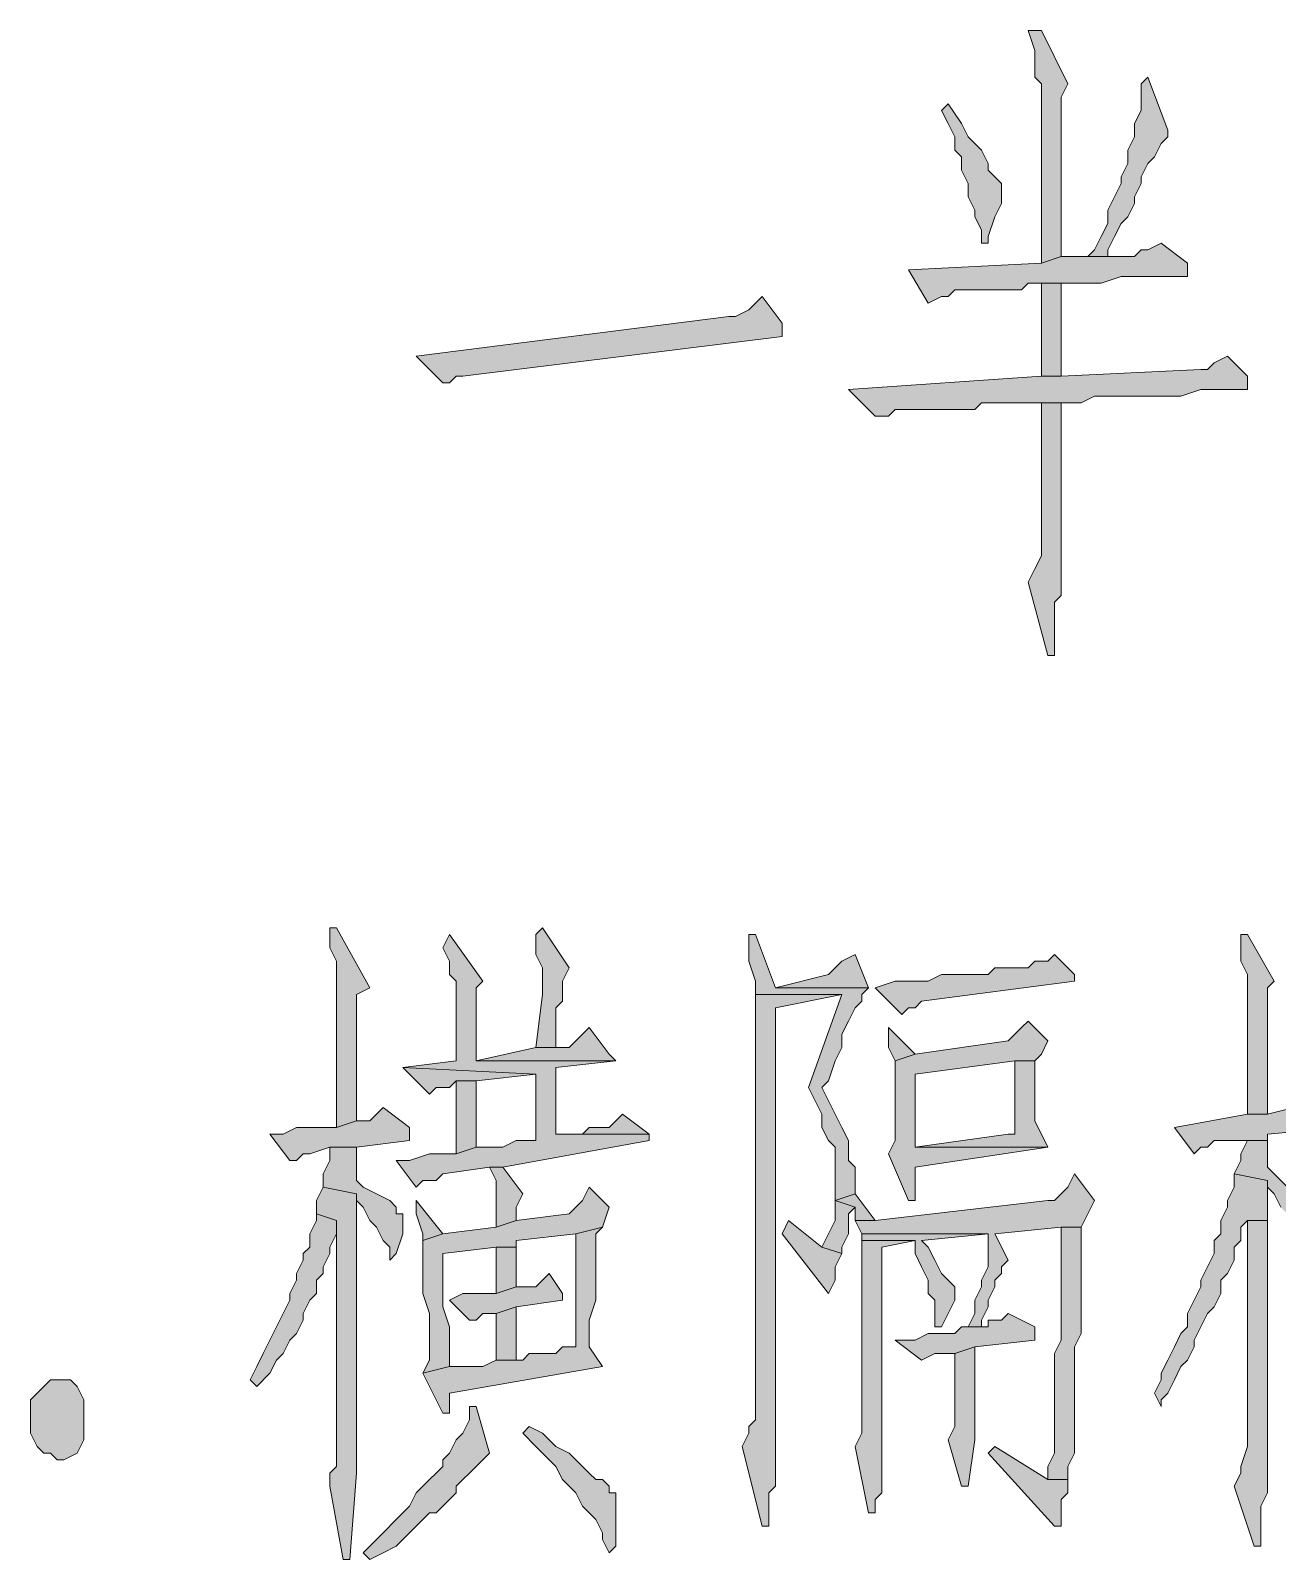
# Model space of a CAD drawing. Header units: millimetres. Extents: x 24 to 410, y 10 to 282.
# Drawn here: x 268.94 to 276.88, y 27.22 to 36.96 of the extents above; entities that cross this region are included whole.
import ezdxf

# ---------------------------------------------------------------- set-up
doc = ezdxf.new("R2010")
doc.units = ezdxf.units.MM

msp = doc.modelspace()

# ---------------------------------------------------------------- hatches: boundary and pattern name
h = msp.add_hatch(color=7)
h.dxf.hatch_style = 2
h.paths.add_polyline_path([(275.378333, 36.957), (275.293667, 36.957), (275.336, 36.83), (275.336, 36.660667), (275.378333, 36.618333), (275.378333, 35.475333), (275.505333, 35.517667), (275.505333, 35.814), (275.505333, 35.898667), (275.505333, 36.533667), (275.547667, 36.618333)])
h = msp.add_hatch(color=7)
h.dxf.hatch_style = 2
h.paths.add_polyline_path([(276.055667, 36.660667), (276.013333, 36.618333), (276.013333, 36.449), (275.971, 36.364333), (275.971, 36.279667), (275.928667, 36.195), (275.928667, 36.110333), (275.886333, 36.025667), (275.886333, 35.983333), (275.844, 35.898667), (275.801667, 35.814), (275.801667, 35.729333), (275.759333, 35.644667), (275.717, 35.56), (275.674667, 35.517667), (275.801667, 35.517667), (275.801667, 35.56), (275.844, 35.644667), (275.886333, 35.729333), (275.928667, 35.771667), (275.971, 35.856333), (275.971, 35.898667), (276.013333, 35.983333), (276.013333, 36.025667), (276.055667, 36.110333), (276.098, 36.152667), (276.140333, 36.237333), (276.182667, 36.279667), (276.182667, 36.322)])
h = msp.add_hatch(color=7)
h.dxf.hatch_style = 2
h.paths.add_polyline_path([(274.785667, 36.491333), (274.743333, 36.449), (274.785667, 36.364333), (274.828, 36.279667), (274.828, 36.195), (274.870333, 36.152667), (274.870333, 36.068), (274.912667, 35.983333), (274.912667, 35.898667), (274.955, 35.814), (274.955, 35.771667), (274.997333, 35.687), (274.997333, 35.602333), (275.039667, 35.602333), (275.039667, 35.644667), (275.082, 35.771667), (275.124333, 35.856333), (275.124333, 35.983333), (275.082, 36.025667), (275.039667, 36.068), (275.039667, 36.110333), (274.997333, 36.195), (274.912667, 36.279667), (274.870333, 36.364333)])
h = msp.add_hatch(color=7)
h.dxf.hatch_style = 2
h.paths.add_polyline_path([(276.140333, 35.602333), (276.055667, 35.56), (276.013333, 35.56), (275.971, 35.517667), (275.505333, 35.517667), (275.378333, 35.475333), (274.531667, 35.433), (274.658667, 35.221333), (274.743333, 35.263667), (274.785667, 35.263667), (274.828, 35.306), (275.082, 35.306), (275.124333, 35.306), (275.251333, 35.306), (275.293667, 35.348333), (275.759333, 35.348333), (275.886333, 35.390667), (276.309667, 35.390667), (276.309667, 35.475333)])
h = msp.add_hatch(color=7)
h.dxf.hatch_style = 2
h.paths.add_polyline_path([(275.505333, 35.348333), (275.378333, 35.348333), (275.378333, 35.221333), (275.378333, 34.755667), (275.505333, 34.755667)])
h = msp.add_hatch(color=7)
h.dxf.hatch_style = 2
h.paths.add_polyline_path([(273.600333, 35.263667), (273.558, 35.221333), (273.515667, 35.179), (273.431, 35.136667), (273.388667, 35.136667), (271.399, 34.882667), (271.568333, 34.713333), (271.610667, 34.713333), (271.653, 34.755667), (271.695333, 34.755667), (273.727333, 35.009667), (273.727333, 35.094333)])
h = msp.add_hatch(color=7)
h.dxf.hatch_style = 2
h.paths.add_polyline_path([(276.563667, 34.882667), (276.479, 34.840333), (276.436667, 34.798), (276.394333, 34.798), (275.505333, 34.755667), (275.378333, 34.755667), (274.150667, 34.671), (274.32, 34.501667), (274.404667, 34.501667), (274.447, 34.544), (274.785667, 34.544), (274.828, 34.544), (274.955, 34.544), (274.997333, 34.586333), (275.632333, 34.586333), (275.717, 34.628667), (276.267333, 34.628667), (276.394333, 34.671), (276.690667, 34.671), (276.690667, 34.755667)])
h = msp.add_hatch(color=7)
h.dxf.hatch_style = 2
h.paths.add_polyline_path([(275.505333, 34.586333), (275.378333, 34.586333), (275.378333, 34.459333), (275.378333, 33.612667), (275.336, 33.528), (275.293667, 33.443333), (275.420667, 32.977667), (275.463, 32.977667), (275.463, 33.104667), (275.463, 33.316333), (275.505333, 33.358667), (275.505333, 33.443333)])
h = msp.add_hatch(color=7)
h.dxf.hatch_style = 2
h.paths.add_polyline_path([(270.891, 31.242), (270.848667, 31.242), (270.848667, 31.199667), (270.848667, 31.115), (270.891, 31.030333), (270.891, 29.972), (271.018, 30.014333), (271.018, 30.183667), (271.018, 30.226), (271.018, 30.818667), (271.102667, 30.861)])
h = msp.add_hatch(color=7)
h.dxf.hatch_style = 2
h.paths.add_polyline_path([(271.610667, 31.199667), (271.568333, 31.115), (271.610667, 31.030333), (271.610667, 30.945667), (271.653, 30.903333), (271.653, 30.395333), (271.314333, 30.353), (272.161, 30.310667), (272.161, 29.887333), (272.076333, 29.887333), (272.034, 29.887333), (271.949333, 29.845), (271.78, 29.845), (271.653, 29.802667), (271.483667, 29.802667), (271.356667, 29.760333), (271.272, 29.760333), (271.399, 29.591), (271.441333, 29.633333), (271.526, 29.633333), (271.568333, 29.675667), (271.864667, 29.718), (271.949333, 29.718), (272.880667, 29.887333), (272.880667, 29.929667), (272.288, 29.929667), (272.288, 30.353), (272.669, 30.395333), (271.78, 30.395333), (271.78, 30.48), (271.78, 30.861), (271.822333, 30.903333)])
h = msp.add_hatch(color=7)
h.dxf.hatch_style = 2
h.paths.add_polyline_path([(272.203333, 31.242), (272.161, 31.199667), (272.161, 31.072667), (272.203333, 30.988), (272.203333, 30.818667), (272.161, 30.48), (272.288, 30.48), (272.288, 30.522333), (272.288, 30.734), (272.330333, 30.776333), (272.330333, 30.903333), (272.372667, 30.988)])
h = msp.add_hatch(color=7)
h.dxf.hatch_style = 2
h.paths.add_polyline_path([(273.558, 31.199667), (273.515667, 31.199667), (273.515667, 31.115), (273.515667, 31.030333), (273.558, 30.903333), (273.558, 30.818667), (274.108333, 30.818667), (273.896667, 30.226), (273.939, 30.141333), (273.981333, 30.056667), (273.981333, 29.972), (274.023667, 29.887333), (274.066, 29.845), (274.066, 29.506333), (274.193, 29.548667), (274.193, 29.718), (274.150667, 29.760333), (274.150667, 29.887333), (274.108333, 29.972), (274.066, 30.056667), (274.023667, 30.141333), (273.981333, 30.226), (274.023667, 30.268333), (274.066, 30.395333), (274.108333, 30.48), (274.108333, 30.564667), (274.150667, 30.649333), (274.193, 30.734), (274.235333, 30.776333), (274.235333, 30.818667), (274.277667, 30.861), (273.685, 30.861)])
h = msp.add_hatch(color=7)
h.dxf.hatch_style = 2
h.paths.add_polyline_path([(276.690667, 31.199667), (276.648333, 31.199667), (276.648333, 31.115), (276.648333, 31.030333), (276.690667, 30.945667), (276.690667, 30.056667), (276.817667, 30.056667), (276.817667, 30.141333), (276.817667, 30.861), (276.86, 30.903333)])
h = msp.add_hatch(color=7)
h.dxf.hatch_style = 2
h.paths.add_polyline_path([(274.193, 31.072667), (274.108333, 31.030333), (274.066, 30.988), (274.023667, 30.945667), (273.685, 30.861), (274.277667, 30.861)])
h = msp.add_hatch(color=7)
h.dxf.hatch_style = 2
h.paths.add_polyline_path([(275.463, 31.072667), (275.420667, 31.030333), (275.336, 31.030333), (275.293667, 30.988), (275.082, 30.988), (275.039667, 30.945667), (274.743333, 30.945667), (274.658667, 30.903333), (274.447, 30.903333), (274.32, 30.861), (274.489333, 30.691667), (274.531667, 30.734), (274.574, 30.734), (274.616333, 30.776333), (275.59, 30.903333), (275.59, 30.945667)])
h = msp.add_hatch(color=7)
h.dxf.hatch_style = 2
h.paths.add_polyline_path([(273.558, 30.818667), (273.558, 28.532667), (273.558, 28.448), (273.558, 28.109333), (273.515667, 28.067), (273.515667, 28.024667), (273.473333, 27.94), (273.600333, 27.432), (273.642667, 27.432), (273.642667, 27.474333), (273.642667, 27.643667), (273.685, 27.686), (273.685, 30.734), (274.108333, 30.818667)])
h = msp.add_hatch(color=7)
h.dxf.hatch_style = 2
h.paths.add_polyline_path([(272.499667, 30.607), (272.457333, 30.564667), (272.415, 30.522333), (272.372667, 30.48), (272.161, 30.48), (271.78, 30.395333), (272.669, 30.395333), (272.626667, 30.437667)])
h = msp.add_hatch(color=7)
h.dxf.hatch_style = 2
h.paths.add_polyline_path([(275.293667, 30.649333), (275.251333, 30.607), (275.209, 30.564667), (275.166667, 30.522333), (274.574, 30.437667), (274.447, 30.395333), (274.447, 29.887333), (274.404667, 29.802667), (274.531667, 29.506333), (274.574, 29.506333), (274.574, 29.591), (274.574, 29.718), (275.420667, 29.845), (274.574, 29.845), (274.574, 29.929667), (274.574, 30.099), (274.574, 30.226), (274.574, 30.310667), (275.209, 30.395333), (275.336, 30.395333), (275.378333, 30.437667), (275.420667, 30.522333)])
h = msp.add_hatch(color=7)
h.dxf.hatch_style = 2
h.paths.add_polyline_path([(274.404667, 30.607), (274.404667, 30.48), (274.447, 30.395333), (274.574, 30.437667)])
h = msp.add_hatch(color=7)
h.dxf.hatch_style = 2
h.paths.add_polyline_path([(275.336, 30.395333), (275.209, 30.395333), (275.209, 29.929667), (275.166667, 29.929667), (274.574, 29.845), (275.420667, 29.845), (275.336, 30.014333)])
h = msp.add_hatch(color=7)
h.dxf.hatch_style = 2
h.paths.add_polyline_path([(271.314333, 30.353), (271.483667, 30.183667), (271.526, 30.226), (271.610667, 30.226), (271.653, 30.268333), (271.78, 30.268333), (272.161, 30.310667)])
h = msp.add_hatch(color=7)
h.dxf.hatch_style = 2
h.paths.add_polyline_path([(271.78, 30.268333), (271.653, 30.268333), (271.653, 29.802667), (271.78, 29.845)])
h = msp.add_hatch(color=7)
h.dxf.hatch_style = 2
h.paths.add_polyline_path([(271.187333, 30.099), (271.145, 30.056667), (271.102667, 30.014333), (271.018, 30.014333), (270.891, 29.972), (270.637, 29.972), (270.552333, 29.929667), (270.467667, 29.929667), (270.594667, 29.760333), (270.637, 29.760333), (270.679333, 29.802667), (270.721667, 29.802667), (270.848667, 29.845), (271.018, 29.845), (271.356667, 29.887333), (271.356667, 29.972)])
h = msp.add_hatch(color=7)
h.dxf.hatch_style = 2
h.paths.add_polyline_path([(277.114, 30.183667), (277.114, 30.141333), (277.029333, 30.099), (276.987, 30.099), (276.817667, 30.056667), (276.690667, 30.056667), (276.225, 29.972), (276.352, 29.802667), (276.394333, 29.845), (276.436667, 29.845), (276.479, 29.887333), (276.817667, 29.887333), (276.817667, 29.929667), (277.283333, 29.972), (277.283333, 30.056667)])
h = msp.add_hatch(color=7)
h.dxf.hatch_style = 2
h.paths.add_polyline_path([(272.711333, 30.056667), (272.669, 30.014333), (272.626667, 29.972), (272.499667, 29.972), (272.457333, 29.929667), (272.288, 29.929667), (272.880667, 29.929667)])
h = msp.add_hatch(color=7)
h.dxf.hatch_style = 2
h.paths.add_polyline_path([(271.018, 29.845), (270.848667, 29.845), (270.848667, 29.760333), (270.806333, 29.675667), (270.806333, 29.591), (271.018, 29.548667), (271.018, 29.506333), (271.060333, 29.464), (271.102667, 29.379333), (271.145, 29.337), (271.187333, 29.252333), (271.229667, 29.21), (271.229667, 29.125333), (271.272, 29.167667), (271.314333, 29.294667), (271.314333, 29.421667), (271.272, 29.421667), (271.272, 29.464), (271.229667, 29.506333), (271.145, 29.548667), (271.060333, 29.591), (271.018, 29.633333), (271.018, 29.675667), (271.018, 29.760333)])
h = msp.add_hatch(color=7)
h.dxf.hatch_style = 2
h.paths.add_polyline_path([(276.817667, 29.887333), (276.690667, 29.887333), (276.648333, 29.802667), (276.648333, 29.760333), (276.606, 29.675667), (276.817667, 29.633333), (276.817667, 29.591), (276.86, 29.548667), (276.902333, 29.464), (276.944667, 29.421667), (276.987, 29.337), (277.029333, 29.294667), (277.071667, 29.21), (277.114, 29.167667), (277.114, 29.125333), (277.156333, 29.125333), (277.156333, 29.167667), (277.198667, 29.294667), (277.198667, 29.379333), (277.156333, 29.379333), (277.156333, 29.421667), (277.114, 29.464), (277.071667, 29.506333), (277.029333, 29.548667), (276.944667, 29.591), (276.86, 29.675667), (276.817667, 29.718)])
h = msp.add_hatch(color=7)
h.dxf.hatch_style = 2
h.paths.add_polyline_path([(271.949333, 29.718), (271.864667, 29.718), (271.907, 29.633333), (271.907, 29.337), (272.034, 29.379333), (272.034, 29.464), (272.076333, 29.548667)])
h = msp.add_hatch(color=7)
h.dxf.hatch_style = 2
h.paths.add_polyline_path([(275.59, 29.675667), (275.547667, 29.591), (275.505333, 29.548667), (275.463, 29.506333), (275.420667, 29.506333), (274.32, 29.379333), (274.193, 29.379333), (274.235333, 29.294667), (275.039667, 29.294667), (275.039667, 29.252333), (275.039667, 29.083), (274.997333, 28.998333), (274.997333, 28.956), (274.955, 28.871333), (274.955, 28.786667), (274.912667, 28.702), (274.997333, 28.702), (274.997333, 28.744333), (275.039667, 28.829), (275.039667, 28.871333), (275.082, 28.956), (275.082, 28.998333), (275.124333, 29.040667), (275.124333, 29.083), (275.166667, 29.125333), (275.082, 29.294667), (275.505333, 29.337), (275.632333, 29.337), (275.674667, 29.421667), (275.717, 29.506333)])
h = msp.add_hatch(color=7)
h.dxf.hatch_style = 2
h.paths.add_polyline_path([(276.606, 29.675667), (276.606, 29.591), (276.563667, 29.506333), (276.563667, 29.464), (276.521333, 29.379333), (276.521333, 29.294667), (276.479, 29.252333), (276.479, 29.167667), (276.436667, 29.083), (276.394333, 28.998333), (276.394333, 28.956), (276.352, 28.871333), (276.309667, 28.786667), (276.309667, 28.702), (276.267333, 28.659667), (276.225, 28.575), (276.182667, 28.490333), (276.140333, 28.405667), (276.140333, 28.363333), (276.098, 28.278667), (276.140333, 28.194), (276.140333, 28.236333), (276.182667, 28.278667), (276.225, 28.363333), (276.267333, 28.448), (276.309667, 28.490333), (276.352, 28.575), (276.352, 28.617333), (276.394333, 28.702), (276.436667, 28.786667), (276.479, 28.829), (276.521333, 28.913667), (276.521333, 28.998333), (276.563667, 29.040667), (276.606, 29.125333), (276.606, 29.21), (276.648333, 29.252333), (276.648333, 29.337), (276.690667, 29.379333), (276.817667, 29.379333), (276.817667, 29.506333), (276.817667, 29.633333)])
h = msp.add_hatch(color=7)
h.dxf.hatch_style = 2
h.paths.add_polyline_path([(270.806333, 29.591), (270.764, 29.506333), (270.764, 29.421667), (270.891, 29.379333), (270.891, 27.813), (270.848667, 27.770667), (270.848667, 27.686), (270.933333, 27.220333), (270.975667, 27.220333), (271.018, 27.770667), (271.018, 29.548667)])
h = msp.add_hatch(color=7)
h.dxf.hatch_style = 2
h.paths.add_polyline_path([(271.399, 29.506333), (271.399, 29.421667), (271.441333, 29.294667), (271.441333, 29.252333), (271.568333, 29.294667)])
h = msp.add_hatch(color=7)
h.dxf.hatch_style = 2
h.paths.add_polyline_path([(272.499667, 29.591), (272.457333, 29.506333), (272.415, 29.464), (272.372667, 29.421667), (272.034, 29.379333), (271.907, 29.337), (271.568333, 29.294667), (271.441333, 29.252333), (271.441333, 28.913667), (271.483667, 28.786667), (271.483667, 28.490333), (271.441333, 28.405667), (271.610667, 28.448), (271.610667, 28.702), (271.568333, 28.829), (271.568333, 28.913667), (271.568333, 29.167667), (271.907, 29.21), (272.034, 29.21), (272.034, 29.252333), (272.415, 29.294667), (272.584333, 29.337), (272.626667, 29.464)])
h = msp.add_hatch(color=7)
h.dxf.hatch_style = 2
h.paths.add_polyline_path([(274.066, 29.506333), (274.066, 29.379333), (274.023667, 29.294667), (273.981333, 29.21), (274.108333, 29.167667), (274.108333, 29.21), (274.150667, 29.294667), (274.150667, 29.421667), (274.193, 29.464)])
h = msp.add_hatch(color=7)
h.dxf.hatch_style = 2
h.paths.add_polyline_path([(274.193, 29.548667), (274.066, 29.506333), (274.193, 29.464), (274.193, 29.379333), (274.32, 29.379333)])
h = msp.add_hatch(color=7)
h.dxf.hatch_style = 2
h.paths.add_polyline_path([(270.764, 29.421667), (270.764, 29.379333), (270.721667, 29.294667), (270.721667, 29.21), (270.679333, 29.167667), (270.679333, 29.125333), (270.637, 29.040667), (270.637, 28.998333), (270.594667, 28.913667), (270.594667, 28.871333), (270.552333, 28.786667), (270.51, 28.702), (270.467667, 28.617333), (270.425333, 28.532667), (270.383, 28.448), (270.340667, 28.363333), (270.383, 28.321), (270.467667, 28.405667), (270.51, 28.490333), (270.552333, 28.532667), (270.594667, 28.617333), (270.637, 28.659667), (270.679333, 28.744333), (270.679333, 28.786667), (270.721667, 28.871333), (270.764, 28.913667), (270.764, 28.998333), (270.806333, 29.040667), (270.806333, 29.083), (270.848667, 29.167667), (270.848667, 29.21), (270.891, 29.294667), (270.891, 29.379333)])
h = msp.add_hatch(color=7)
h.dxf.hatch_style = 2
h.paths.add_polyline_path([(272.584333, 29.337), (272.415, 29.294667), (272.415, 28.575), (272.372667, 28.575), (272.330333, 28.575), (272.288, 28.532667), (272.118667, 28.532667), (272.076333, 28.490333), (271.907, 28.490333), (271.822333, 28.448), (271.610667, 28.448), (271.441333, 28.405667), (271.568333, 28.151667), (271.610667, 28.151667), (271.610667, 28.194), (271.610667, 28.278667), (272.584333, 28.448), (272.499667, 28.575), (272.499667, 28.617333), (272.499667, 28.744333), (272.542, 28.871333), (272.542, 29.294667)])
h = msp.add_hatch(color=7)
h.dxf.hatch_style = 2
h.paths.add_polyline_path([(273.769667, 29.379333), (273.727333, 29.294667), (274.023667, 28.913667), (274.066, 28.998333), (274.066, 29.083), (274.108333, 29.167667), (273.981333, 29.21)])
h = msp.add_hatch(color=7)
h.dxf.hatch_style = 2
h.paths.add_polyline_path([(275.632333, 29.337), (275.505333, 29.337), (275.505333, 29.252333), (275.505333, 28.617333), (275.463, 28.532667), (275.463, 27.897667), (275.420667, 27.813), (275.420667, 27.728333), (275.547667, 27.728333), (275.547667, 27.813), (275.59, 27.897667), (275.59, 27.982333), (275.59, 28.067), (275.59, 28.575), (275.632333, 28.659667)])
h = msp.add_hatch(color=7)
h.dxf.hatch_style = 2
h.paths.add_polyline_path([(276.817667, 29.379333), (276.690667, 29.379333), (276.690667, 29.294667), (276.690667, 27.94), (276.648333, 27.813), (276.648333, 27.770667), (276.606, 27.686), (276.733, 27.305), (276.775333, 27.305), (276.775333, 27.347333), (276.775333, 27.559), (276.817667, 27.643667), (276.817667, 27.813), (276.817667, 27.855333)])
h = msp.add_hatch(color=7)
h.dxf.hatch_style = 2
h.paths.add_polyline_path([(274.235333, 29.252333), (274.235333, 28.024667), (274.193, 27.94), (274.277667, 27.516667), (274.32, 27.516667), (274.32, 27.559), (274.32, 27.601333), (274.362333, 27.643667), (274.362333, 27.813), (274.362333, 27.897667), (274.362333, 29.21), (274.574, 29.252333)])
h = msp.add_hatch(color=7)
h.dxf.hatch_style = 2
h.paths.add_polyline_path([(274.235333, 29.294667), (274.235333, 29.252333), (274.574, 29.252333), (274.574, 29.167667), (274.616333, 29.083), (274.658667, 28.998333), (274.658667, 28.913667), (274.701, 28.871333), (274.701, 28.702), (274.743333, 28.702), (274.785667, 28.786667), (274.828, 28.871333), (274.828, 28.956), (274.785667, 28.998333), (274.743333, 29.040667), (274.701, 29.125333), (274.658667, 29.21), (274.616333, 29.252333), (275.039667, 29.294667)])
h = msp.add_hatch(color=7)
h.dxf.hatch_style = 2
h.paths.add_polyline_path([(272.034, 29.21), (271.907, 29.21), (271.907, 28.913667), (272.034, 28.956)])
h = msp.add_hatch(color=7)
h.dxf.hatch_style = 2
h.paths.add_polyline_path([(272.245667, 29.040667), (272.161, 28.956), (272.034, 28.956), (271.907, 28.913667), (271.695333, 28.913667), (271.610667, 28.871333), (271.737667, 28.744333), (271.78, 28.744333), (271.822333, 28.786667), (271.907, 28.786667), (272.034, 28.829), (272.330333, 28.871333), (272.330333, 28.913667)])
h = msp.add_hatch(color=7)
h.dxf.hatch_style = 2
h.paths.add_polyline_path([(272.034, 28.829), (271.907, 28.786667), (271.907, 28.490333), (272.034, 28.490333)])
h = msp.add_hatch(color=7)
h.dxf.hatch_style = 2
h.paths.add_polyline_path([(275.166667, 28.786667), (275.124333, 28.744333), (275.039667, 28.744333), (275.039667, 28.702), (274.870333, 28.702), (274.828, 28.659667), (274.658667, 28.659667), (274.574, 28.617333), (274.447, 28.617333), (274.616333, 28.490333), (274.701, 28.532667), (274.828, 28.532667), (274.955, 28.575), (275.336, 28.617333), (275.336, 28.702)])
h = msp.add_hatch(color=7)
h.dxf.hatch_style = 2
h.paths.add_polyline_path([(274.955, 28.575), (274.828, 28.532667), (274.828, 28.067), (274.785667, 27.982333), (274.870333, 27.686), (274.912667, 27.686), (274.955, 27.982333)])
h = msp.add_hatch(color=7)
h.dxf.hatch_style = 2
h.paths.add_polyline_path([(269.24, 27.897667), (269.155333, 27.855333), (269.113, 27.855333), (269.070667, 27.897667), (269.028333, 27.897667), (268.986, 27.94), (268.943667, 28.024667), (268.943667, 28.236333), (268.986, 28.278667), (269.028333, 28.321), (269.070667, 28.363333), (269.197667, 28.363333), (269.24, 28.321), (269.282333, 28.236333), (269.282333, 27.982333)])
h = msp.add_hatch(color=7)
h.dxf.hatch_style = 2
h.paths.add_polyline_path([(271.737667, 28.194), (271.737667, 28.109333), (271.695333, 28.024667), (271.653, 27.982333), (271.610667, 27.897667), (271.568333, 27.855333), (271.568333, 27.813), (271.526, 27.770667), (271.483667, 27.728333), (271.441333, 27.686), (271.399, 27.643667), (271.356667, 27.559), (271.314333, 27.516667), (271.272, 27.474333), (271.187333, 27.389667), (271.145, 27.347333), (271.060333, 27.262667), (271.102667, 27.220333), (271.187333, 27.262667), (271.272, 27.305), (271.314333, 27.347333), (271.356667, 27.389667), (271.441333, 27.474333), (271.483667, 27.516667), (271.526, 27.516667), (271.568333, 27.559), (271.610667, 27.601333), (271.653, 27.643667), (271.653, 27.686), (271.695333, 27.728333), (271.737667, 27.770667), (271.78, 27.813), (271.822333, 27.855333), (271.864667, 27.897667), (271.78, 28.194)])
h = msp.add_hatch(color=7)
h.dxf.hatch_style = 2
h.paths.add_polyline_path([(272.118667, 28.067), (272.076333, 28.024667), (272.161, 27.94), (272.203333, 27.897667), (272.245667, 27.855333), (272.288, 27.813), (272.330333, 27.728333), (272.372667, 27.686), (272.415, 27.643667), (272.457333, 27.559), (272.499667, 27.516667), (272.542, 27.474333), (272.584333, 27.389667), (272.584333, 27.347333), (272.626667, 27.262667), (272.669, 27.305), (272.669, 27.643667), (272.626667, 27.643667), (272.626667, 27.686), (272.584333, 27.728333), (272.542, 27.728333), (272.499667, 27.770667), (272.415, 27.855333), (272.372667, 27.897667), (272.288, 27.94), (272.203333, 28.024667)])
h = msp.add_hatch(color=7)
h.dxf.hatch_style = 2
h.paths.add_polyline_path([(275.082, 27.94), (275.039667, 27.897667), (275.463, 27.432), (275.505333, 27.432), (275.505333, 27.516667), (275.505333, 27.601333), (275.547667, 27.643667), (275.547667, 27.728333), (275.420667, 27.728333)])

# ---------------------------------------------------------------- linework, layer by layer
at = {"color": 7, "lineweight": 0}
for points in [[(275.378333, 36.957), (275.293667, 36.957), (275.336, 36.83), (275.336, 36.660667), (275.378333, 36.618333), (275.378333, 35.475333), (275.505333, 35.517667), (275.505333, 35.814), (275.505333, 35.898667), (275.505333, 36.533667), (275.547667, 36.618333)], [(276.055667, 36.660667), (276.013333, 36.618333), (276.013333, 36.449), (275.971, 36.364333), (275.971, 36.279667), (275.928667, 36.195), (275.928667, 36.110333), (275.886333, 36.025667), (275.886333, 35.983333), (275.844, 35.898667), (275.801667, 35.814), (275.801667, 35.729333), (275.759333, 35.644667), (275.717, 35.56), (275.674667, 35.517667), (275.801667, 35.517667), (275.801667, 35.56), (275.844, 35.644667), (275.886333, 35.729333), (275.928667, 35.771667), (275.971, 35.856333), (275.971, 35.898667), (276.013333, 35.983333), (276.013333, 36.025667), (276.055667, 36.110333), (276.098, 36.152667), (276.140333, 36.237333), (276.182667, 36.279667), (276.182667, 36.322)], [(274.785667, 36.491333), (274.743333, 36.449), (274.785667, 36.364333), (274.828, 36.279667), (274.828, 36.195), (274.870333, 36.152667), (274.870333, 36.068), (274.912667, 35.983333), (274.912667, 35.898667), (274.955, 35.814), (274.955, 35.771667), (274.997333, 35.687), (274.997333, 35.602333), (275.039667, 35.602333), (275.039667, 35.644667), (275.082, 35.771667), (275.124333, 35.856333), (275.124333, 35.983333), (275.082, 36.025667), (275.039667, 36.068), (275.039667, 36.110333), (274.997333, 36.195), (274.912667, 36.279667), (274.870333, 36.364333)], [(276.140333, 35.602333), (276.055667, 35.56), (276.013333, 35.56), (275.971, 35.517667), (275.505333, 35.517667), (275.378333, 35.475333), (274.531667, 35.433), (274.658667, 35.221333), (274.743333, 35.263667), (274.785667, 35.263667), (274.828, 35.306), (275.082, 35.306), (275.124333, 35.306), (275.251333, 35.306), (275.293667, 35.348333), (275.759333, 35.348333), (275.886333, 35.390667), (276.309667, 35.390667), (276.309667, 35.475333)], [(275.505333, 35.348333), (275.378333, 35.348333), (275.378333, 35.221333), (275.378333, 34.755667), (275.505333, 34.755667)], [(273.600333, 35.263667), (273.558, 35.221333), (273.515667, 35.179), (273.431, 35.136667), (273.388667, 35.136667), (271.399, 34.882667), (271.568333, 34.713333), (271.610667, 34.713333), (271.653, 34.755667), (271.695333, 34.755667), (273.727333, 35.009667), (273.727333, 35.094333)], [(276.563667, 34.882667), (276.479, 34.840333), (276.436667, 34.798), (276.394333, 34.798), (275.505333, 34.755667), (275.378333, 34.755667), (274.150667, 34.671), (274.32, 34.501667), (274.404667, 34.501667), (274.447, 34.544), (274.785667, 34.544), (274.828, 34.544), (274.955, 34.544), (274.997333, 34.586333), (275.632333, 34.586333), (275.717, 34.628667), (276.267333, 34.628667), (276.394333, 34.671), (276.690667, 34.671), (276.690667, 34.755667)], [(275.505333, 34.586333), (275.378333, 34.586333), (275.378333, 34.459333), (275.378333, 33.612667), (275.336, 33.528), (275.293667, 33.443333), (275.420667, 32.977667), (275.463, 32.977667), (275.463, 33.104667), (275.463, 33.316333), (275.505333, 33.358667), (275.505333, 33.443333)], [(270.891, 31.242), (270.848667, 31.242), (270.848667, 31.199667), (270.848667, 31.115), (270.891, 31.030333), (270.891, 29.972), (271.018, 30.014333), (271.018, 30.183667), (271.018, 30.226), (271.018, 30.818667), (271.102667, 30.861)], [(271.610667, 31.199667), (271.568333, 31.115), (271.610667, 31.030333), (271.610667, 30.945667), (271.653, 30.903333), (271.653, 30.395333), (271.314333, 30.353), (272.161, 30.310667), (272.161, 29.887333), (272.076333, 29.887333), (272.034, 29.887333), (271.949333, 29.845), (271.78, 29.845), (271.653, 29.802667), (271.483667, 29.802667), (271.356667, 29.760333), (271.272, 29.760333), (271.399, 29.591), (271.441333, 29.633333), (271.526, 29.633333), (271.568333, 29.675667), (271.864667, 29.718), (271.949333, 29.718), (272.880667, 29.887333), (272.880667, 29.929667), (272.288, 29.929667), (272.288, 30.353), (272.669, 30.395333), (271.78, 30.395333), (271.78, 30.48), (271.78, 30.861), (271.822333, 30.903333)], [(272.203333, 31.242), (272.161, 31.199667), (272.161, 31.072667), (272.203333, 30.988), (272.203333, 30.818667), (272.161, 30.48), (272.288, 30.48), (272.288, 30.522333), (272.288, 30.734), (272.330333, 30.776333), (272.330333, 30.903333), (272.372667, 30.988)], [(273.558, 31.199667), (273.515667, 31.199667), (273.515667, 31.115), (273.515667, 31.030333), (273.558, 30.903333), (273.558, 30.818667), (274.108333, 30.818667), (273.896667, 30.226), (273.939, 30.141333), (273.981333, 30.056667), (273.981333, 29.972), (274.023667, 29.887333), (274.066, 29.845), (274.066, 29.506333), (274.193, 29.548667), (274.193, 29.718), (274.150667, 29.760333), (274.150667, 29.887333), (274.108333, 29.972), (274.066, 30.056667), (274.023667, 30.141333), (273.981333, 30.226), (274.023667, 30.268333), (274.066, 30.395333), (274.108333, 30.48), (274.108333, 30.564667), (274.150667, 30.649333), (274.193, 30.734), (274.235333, 30.776333), (274.235333, 30.818667), (274.277667, 30.861), (273.685, 30.861)], [(276.690667, 31.199667), (276.648333, 31.199667), (276.648333, 31.115), (276.648333, 31.030333), (276.690667, 30.945667), (276.690667, 30.056667), (276.817667, 30.056667), (276.817667, 30.141333), (276.817667, 30.861), (276.86, 30.903333)], [(274.193, 31.072667), (274.108333, 31.030333), (274.066, 30.988), (274.023667, 30.945667), (273.685, 30.861), (274.277667, 30.861)], [(275.463, 31.072667), (275.420667, 31.030333), (275.336, 31.030333), (275.293667, 30.988), (275.082, 30.988), (275.039667, 30.945667), (274.743333, 30.945667), (274.658667, 30.903333), (274.447, 30.903333), (274.32, 30.861), (274.489333, 30.691667), (274.531667, 30.734), (274.574, 30.734), (274.616333, 30.776333), (275.59, 30.903333), (275.59, 30.945667)], [(273.558, 30.818667), (273.558, 28.532667), (273.558, 28.448), (273.558, 28.109333), (273.515667, 28.067), (273.515667, 28.024667), (273.473333, 27.94), (273.600333, 27.432), (273.642667, 27.432), (273.642667, 27.474333), (273.642667, 27.643667), (273.685, 27.686), (273.685, 30.734), (274.108333, 30.818667)], [(272.499667, 30.607), (272.457333, 30.564667), (272.415, 30.522333), (272.372667, 30.48), (272.161, 30.48), (271.78, 30.395333), (272.669, 30.395333), (272.626667, 30.437667)], [(275.293667, 30.649333), (275.251333, 30.607), (275.209, 30.564667), (275.166667, 30.522333), (274.574, 30.437667), (274.447, 30.395333), (274.447, 29.887333), (274.404667, 29.802667), (274.531667, 29.506333), (274.574, 29.506333), (274.574, 29.591), (274.574, 29.718), (275.420667, 29.845), (274.574, 29.845), (274.574, 29.929667), (274.574, 30.099), (274.574, 30.226), (274.574, 30.310667), (275.209, 30.395333), (275.336, 30.395333), (275.378333, 30.437667), (275.420667, 30.522333)], [(274.404667, 30.607), (274.404667, 30.48), (274.447, 30.395333), (274.574, 30.437667)], [(275.336, 30.395333), (275.209, 30.395333), (275.209, 29.929667), (275.166667, 29.929667), (274.574, 29.845), (275.420667, 29.845), (275.336, 30.014333)], [(271.314333, 30.353), (271.483667, 30.183667), (271.526, 30.226), (271.610667, 30.226), (271.653, 30.268333), (271.78, 30.268333), (272.161, 30.310667)], [(271.78, 30.268333), (271.653, 30.268333), (271.653, 29.802667), (271.78, 29.845)], [(271.187333, 30.099), (271.145, 30.056667), (271.102667, 30.014333), (271.018, 30.014333), (270.891, 29.972), (270.637, 29.972), (270.552333, 29.929667), (270.467667, 29.929667), (270.594667, 29.760333), (270.637, 29.760333), (270.679333, 29.802667), (270.721667, 29.802667), (270.848667, 29.845), (271.018, 29.845), (271.356667, 29.887333), (271.356667, 29.972)], [(277.114, 30.183667), (277.114, 30.141333), (277.029333, 30.099), (276.987, 30.099), (276.817667, 30.056667), (276.690667, 30.056667), (276.225, 29.972), (276.352, 29.802667), (276.394333, 29.845), (276.436667, 29.845), (276.479, 29.887333), (276.817667, 29.887333), (276.817667, 29.929667), (277.283333, 29.972), (277.283333, 30.056667)], [(272.711333, 30.056667), (272.669, 30.014333), (272.626667, 29.972), (272.499667, 29.972), (272.457333, 29.929667), (272.288, 29.929667), (272.880667, 29.929667)], [(271.018, 29.845), (270.848667, 29.845), (270.848667, 29.760333), (270.806333, 29.675667), (270.806333, 29.591), (271.018, 29.548667), (271.018, 29.506333), (271.060333, 29.464), (271.102667, 29.379333), (271.145, 29.337), (271.187333, 29.252333), (271.229667, 29.21), (271.229667, 29.125333), (271.272, 29.167667), (271.314333, 29.294667), (271.314333, 29.421667), (271.272, 29.421667), (271.272, 29.464), (271.229667, 29.506333), (271.145, 29.548667), (271.060333, 29.591), (271.018, 29.633333), (271.018, 29.675667), (271.018, 29.760333)], [(271.949333, 29.718), (271.864667, 29.718), (271.907, 29.633333), (271.907, 29.337), (272.034, 29.379333), (272.034, 29.464), (272.076333, 29.548667)], [(275.59, 29.675667), (275.547667, 29.591), (275.505333, 29.548667), (275.463, 29.506333), (275.420667, 29.506333), (274.32, 29.379333), (274.193, 29.379333), (274.235333, 29.294667), (275.039667, 29.294667), (275.039667, 29.252333), (275.039667, 29.083), (274.997333, 28.998333), (274.997333, 28.956), (274.955, 28.871333), (274.955, 28.786667), (274.912667, 28.702), (274.997333, 28.702), (274.997333, 28.744333), (275.039667, 28.829), (275.039667, 28.871333), (275.082, 28.956), (275.082, 28.998333), (275.124333, 29.040667), (275.124333, 29.083), (275.166667, 29.125333), (275.082, 29.294667), (275.505333, 29.337), (275.632333, 29.337), (275.674667, 29.421667), (275.717, 29.506333)], [(276.606, 29.675667), (276.606, 29.591), (276.563667, 29.506333), (276.563667, 29.464), (276.521333, 29.379333), (276.521333, 29.294667), (276.479, 29.252333), (276.479, 29.167667), (276.436667, 29.083), (276.394333, 28.998333), (276.394333, 28.956), (276.352, 28.871333), (276.309667, 28.786667), (276.309667, 28.702), (276.267333, 28.659667), (276.225, 28.575), (276.182667, 28.490333), (276.140333, 28.405667), (276.140333, 28.363333), (276.098, 28.278667), (276.140333, 28.194), (276.140333, 28.236333), (276.182667, 28.278667), (276.225, 28.363333), (276.267333, 28.448), (276.309667, 28.490333), (276.352, 28.575), (276.352, 28.617333), (276.394333, 28.702), (276.436667, 28.786667), (276.479, 28.829), (276.521333, 28.913667), (276.521333, 28.998333), (276.563667, 29.040667), (276.606, 29.125333), (276.606, 29.21), (276.648333, 29.252333), (276.648333, 29.337), (276.690667, 29.379333), (276.817667, 29.379333), (276.817667, 29.506333), (276.817667, 29.633333)], [(270.806333, 29.591), (270.764, 29.506333), (270.764, 29.421667), (270.891, 29.379333), (270.891, 27.813), (270.848667, 27.770667), (270.848667, 27.686), (270.933333, 27.220333), (270.975667, 27.220333), (271.018, 27.770667), (271.018, 29.548667)], [(271.399, 29.506333), (271.399, 29.421667), (271.441333, 29.294667), (271.441333, 29.252333), (271.568333, 29.294667)], [(272.499667, 29.591), (272.457333, 29.506333), (272.415, 29.464), (272.372667, 29.421667), (272.034, 29.379333), (271.907, 29.337), (271.568333, 29.294667), (271.441333, 29.252333), (271.441333, 28.913667), (271.483667, 28.786667), (271.483667, 28.490333), (271.441333, 28.405667), (271.610667, 28.448), (271.610667, 28.702), (271.568333, 28.829), (271.568333, 28.913667), (271.568333, 29.167667), (271.907, 29.21), (272.034, 29.21), (272.034, 29.252333), (272.415, 29.294667), (272.584333, 29.337), (272.626667, 29.464)], [(274.066, 29.506333), (274.066, 29.379333), (274.023667, 29.294667), (273.981333, 29.21), (274.108333, 29.167667), (274.108333, 29.21), (274.150667, 29.294667), (274.150667, 29.421667), (274.193, 29.464)], [(274.193, 29.548667), (274.066, 29.506333), (274.193, 29.464), (274.193, 29.379333), (274.32, 29.379333)], [(270.764, 29.421667), (270.764, 29.379333), (270.721667, 29.294667), (270.721667, 29.21), (270.679333, 29.167667), (270.679333, 29.125333), (270.637, 29.040667), (270.637, 28.998333), (270.594667, 28.913667), (270.594667, 28.871333), (270.552333, 28.786667), (270.51, 28.702), (270.467667, 28.617333), (270.425333, 28.532667), (270.383, 28.448), (270.340667, 28.363333), (270.383, 28.321), (270.467667, 28.405667), (270.51, 28.490333), (270.552333, 28.532667), (270.594667, 28.617333), (270.637, 28.659667), (270.679333, 28.744333), (270.679333, 28.786667), (270.721667, 28.871333), (270.764, 28.913667), (270.764, 28.998333), (270.806333, 29.040667), (270.806333, 29.083), (270.848667, 29.167667), (270.848667, 29.21), (270.891, 29.294667), (270.891, 29.379333)], [(272.584333, 29.337), (272.415, 29.294667), (272.415, 28.575), (272.372667, 28.575), (272.330333, 28.575), (272.288, 28.532667), (272.118667, 28.532667), (272.076333, 28.490333), (271.907, 28.490333), (271.822333, 28.448), (271.610667, 28.448), (271.441333, 28.405667), (271.568333, 28.151667), (271.610667, 28.151667), (271.610667, 28.194), (271.610667, 28.278667), (272.584333, 28.448), (272.499667, 28.575), (272.499667, 28.617333), (272.499667, 28.744333), (272.542, 28.871333), (272.542, 29.294667)], [(273.769667, 29.379333), (273.727333, 29.294667), (274.023667, 28.913667), (274.066, 28.998333), (274.066, 29.083), (274.108333, 29.167667), (273.981333, 29.21)], [(275.632333, 29.337), (275.505333, 29.337), (275.505333, 29.252333), (275.505333, 28.617333), (275.463, 28.532667), (275.463, 27.897667), (275.420667, 27.813), (275.420667, 27.728333), (275.547667, 27.728333), (275.547667, 27.813), (275.59, 27.897667), (275.59, 27.982333), (275.59, 28.067), (275.59, 28.575), (275.632333, 28.659667)], [(276.817667, 29.379333), (276.690667, 29.379333), (276.690667, 29.294667), (276.690667, 27.94), (276.648333, 27.813), (276.648333, 27.770667), (276.606, 27.686), (276.733, 27.305), (276.775333, 27.305), (276.775333, 27.347333), (276.775333, 27.559), (276.817667, 27.643667), (276.817667, 27.813), (276.817667, 27.855333)], [(274.235333, 29.252333), (274.235333, 28.024667), (274.193, 27.94), (274.277667, 27.516667), (274.32, 27.516667), (274.32, 27.559), (274.32, 27.601333), (274.362333, 27.643667), (274.362333, 27.813), (274.362333, 27.897667), (274.362333, 29.21), (274.574, 29.252333)], [(274.235333, 29.294667), (274.235333, 29.252333), (274.574, 29.252333), (274.574, 29.167667), (274.616333, 29.083), (274.658667, 28.998333), (274.658667, 28.913667), (274.701, 28.871333), (274.701, 28.702), (274.743333, 28.702), (274.785667, 28.786667), (274.828, 28.871333), (274.828, 28.956), (274.785667, 28.998333), (274.743333, 29.040667), (274.701, 29.125333), (274.658667, 29.21), (274.616333, 29.252333), (275.039667, 29.294667)], [(272.034, 29.21), (271.907, 29.21), (271.907, 28.913667), (272.034, 28.956)], [(272.245667, 29.040667), (272.161, 28.956), (272.034, 28.956), (271.907, 28.913667), (271.695333, 28.913667), (271.610667, 28.871333), (271.737667, 28.744333), (271.78, 28.744333), (271.822333, 28.786667), (271.907, 28.786667), (272.034, 28.829), (272.330333, 28.871333), (272.330333, 28.913667)], [(272.034, 28.829), (271.907, 28.786667), (271.907, 28.490333), (272.034, 28.490333)], [(275.166667, 28.786667), (275.124333, 28.744333), (275.039667, 28.744333), (275.039667, 28.702), (274.870333, 28.702), (274.828, 28.659667), (274.658667, 28.659667), (274.574, 28.617333), (274.447, 28.617333), (274.616333, 28.490333), (274.701, 28.532667), (274.828, 28.532667), (274.955, 28.575), (275.336, 28.617333), (275.336, 28.702)], [(274.955, 28.575), (274.828, 28.532667), (274.828, 28.067), (274.785667, 27.982333), (274.870333, 27.686), (274.912667, 27.686), (274.955, 27.982333)], [(269.24, 27.897667), (269.155333, 27.855333), (269.113, 27.855333), (269.070667, 27.897667), (269.028333, 27.897667), (268.986, 27.94), (268.943667, 28.024667), (268.943667, 28.236333), (268.986, 28.278667), (269.028333, 28.321), (269.070667, 28.363333), (269.197667, 28.363333), (269.24, 28.321), (269.282333, 28.236333), (269.282333, 27.982333)], [(271.737667, 28.194), (271.737667, 28.109333), (271.695333, 28.024667), (271.653, 27.982333), (271.610667, 27.897667), (271.568333, 27.855333), (271.568333, 27.813), (271.526, 27.770667), (271.483667, 27.728333), (271.441333, 27.686), (271.399, 27.643667), (271.356667, 27.559), (271.314333, 27.516667), (271.272, 27.474333), (271.187333, 27.389667), (271.145, 27.347333), (271.060333, 27.262667), (271.102667, 27.220333), (271.187333, 27.262667), (271.272, 27.305), (271.314333, 27.347333), (271.356667, 27.389667), (271.441333, 27.474333), (271.483667, 27.516667), (271.526, 27.516667), (271.568333, 27.559), (271.610667, 27.601333), (271.653, 27.643667), (271.653, 27.686), (271.695333, 27.728333), (271.737667, 27.770667), (271.78, 27.813), (271.822333, 27.855333), (271.864667, 27.897667), (271.78, 28.194)], [(272.118667, 28.067), (272.076333, 28.024667), (272.161, 27.94), (272.203333, 27.897667), (272.245667, 27.855333), (272.288, 27.813), (272.330333, 27.728333), (272.372667, 27.686), (272.415, 27.643667), (272.457333, 27.559), (272.499667, 27.516667), (272.542, 27.474333), (272.584333, 27.389667), (272.584333, 27.347333), (272.626667, 27.262667), (272.669, 27.305), (272.669, 27.643667), (272.626667, 27.643667), (272.626667, 27.686), (272.584333, 27.728333), (272.542, 27.728333), (272.499667, 27.770667), (272.415, 27.855333), (272.372667, 27.897667), (272.288, 27.94), (272.203333, 28.024667)], [(275.082, 27.94), (275.039667, 27.897667), (275.463, 27.432), (275.505333, 27.432), (275.505333, 27.516667), (275.505333, 27.601333), (275.547667, 27.643667), (275.547667, 27.728333), (275.420667, 27.728333)]]:
    msp.add_lwpolyline(points, close=True, dxfattribs=at)
msp.add_lwpolyline([(276.944667, 29.591), (276.86, 29.675667), (276.817667, 29.718), (276.817667, 29.887333), (276.690667, 29.887333), (276.648333, 29.802667), (276.648333, 29.760333), (276.606, 29.675667), (276.817667, 29.633333), (276.817667, 29.591), (276.86, 29.548667), (276.902333, 29.464)], dxfattribs=at)

doc.saveas('drawing.dxf')
